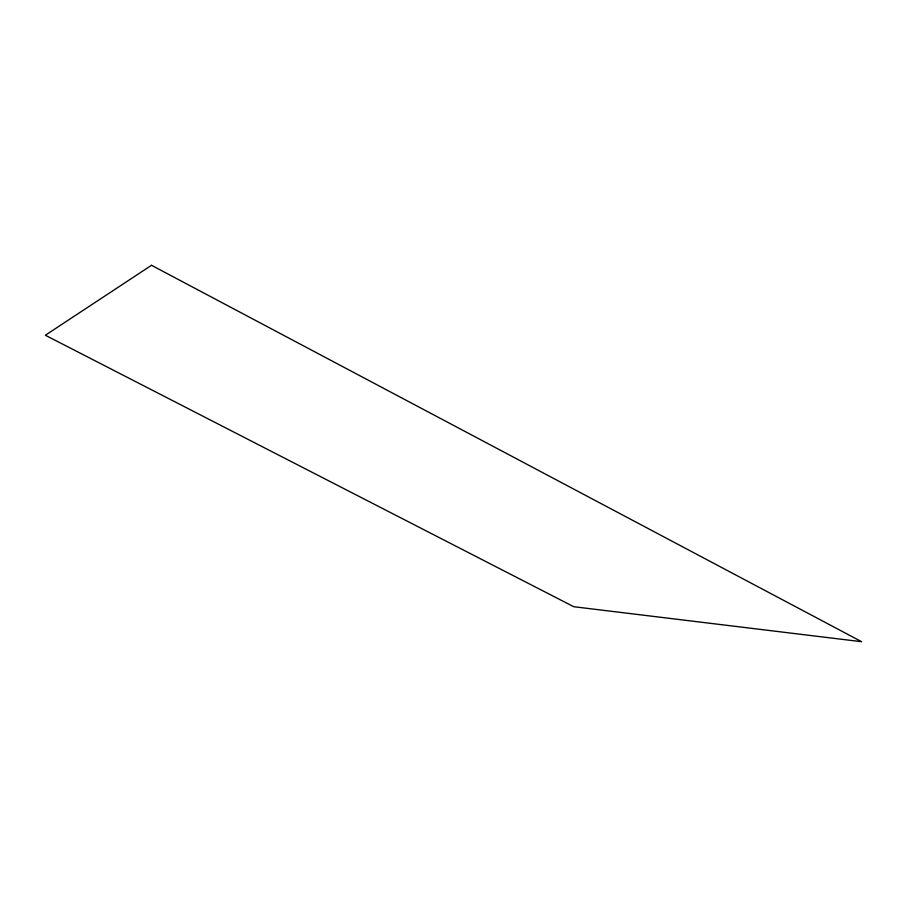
<?xml version="1.0" encoding="UTF-8"?>
<svg xmlns="http://www.w3.org/2000/svg" width="907" height="907" viewBox="0 0 907 907"><rect width="100%" height="100%" fill="white"/><g stroke="black" fill="none" stroke-linecap="round" stroke-linejoin="round"><path stroke-width="1.36" d="M151.514 265.286L45.35 335.239L573.757 606.715L861.65 641.714L151.514 265.286"/></g></svg>
